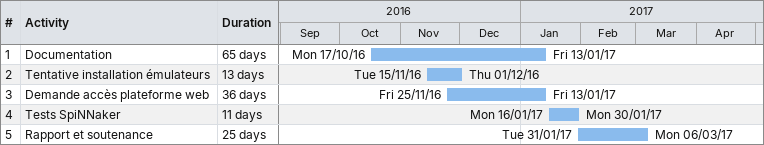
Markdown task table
| ID | Task | Duration | Start | Finish |
|---|---|---|---|---|
| 1 | Documentation | 65d | 2016-10-17 | 2017-01-13 |
| 2 | Tentative installation émulateurs | 13d | 2016-11-15 | 2016-12-01 |
| 3 | Demande accès plateforme web | 36d | 2016-11-25 | 2017-01-13 |
| 4 | Tests SpiNNaker | 11d | 2017-01-16 | 2017-01-30 |
| 5 | Rapport et soutenance | 25d | 2017-01-31 | 2017-03-06 |
